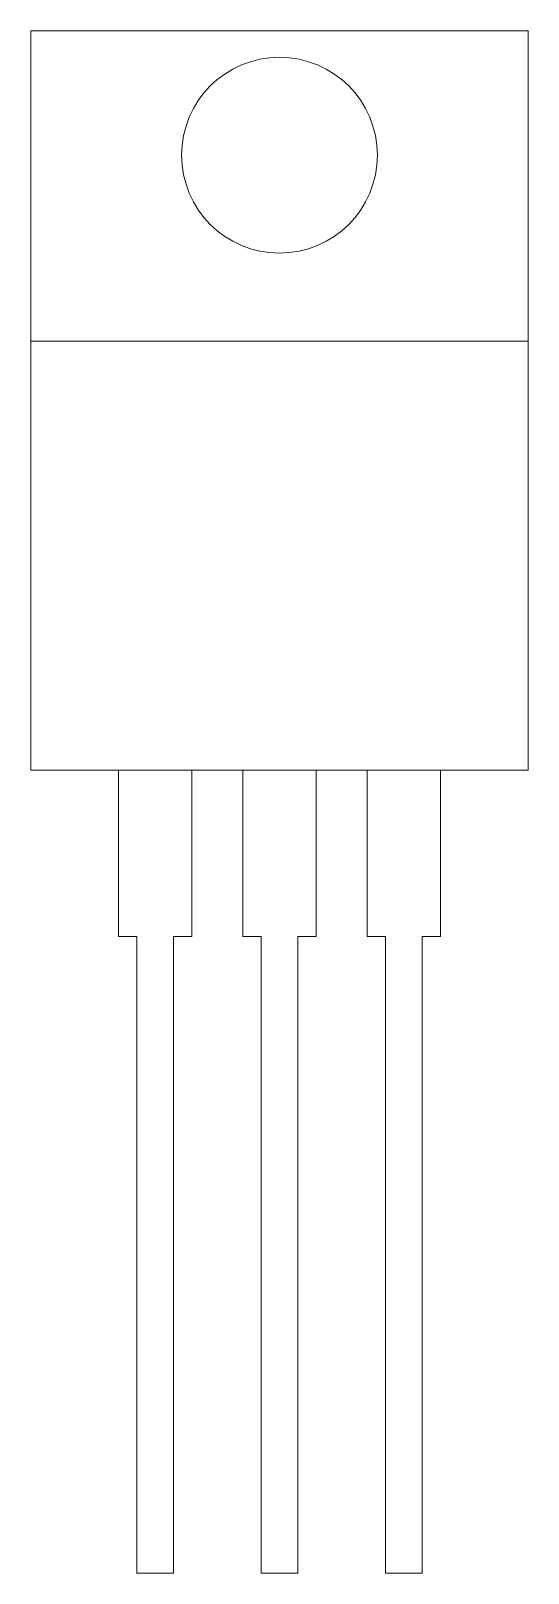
# Model space of a CAD drawing. Header units: centimetres. Extents: x -11.01 to -9.99, y -16.49 to -13.34.
import ezdxf

# ---------------------------------------------------------------- set-up
doc = ezdxf.new("R2010")
doc.units = ezdxf.units.CM
doc.header["$MEASUREMENT"] = 0
doc.layers.add('Layer 1', color=7, linetype='Continuous')

msp = doc.modelspace()

# ---------------------------------------------------------------- linework, layer by layer
at = {"layer": 'Layer 1', "lineweight": 20}
msp.add_lwpolyline([(-11.008, -14.85), (-9.992, -14.85), (-9.992, -13.34), (-11.008, -13.34), (-11.008, -14.85)], close=True, dxfattribs=at)
msp.add_ellipse((-10.5, -13.594), major_axis=(0, 0.2), ratio=1, dxfattribs=at)
msp.add_open_spline([(-11.008, -13.9735), (-11.008, -13.9735), (-9.992, -13.9735), (-9.992, -13.9735)], degree=3, dxfattribs=at)
for points in [[(-10.829, -14.85001), (-10.829, -14.85001), (-10.679, -14.85001), (-10.679, -14.85001), (-10.679, -14.85001), (-10.679, -14.85001), (-10.679, -15.19001), (-10.679, -15.19001), (-10.679, -15.19001), (-10.679, -15.19001), (-10.7165, -15.19001), (-10.7165, -15.19001), (-10.7165, -15.19001), (-10.7165, -15.19001), (-10.7165, -16.49), (-10.7165, -16.49), (-10.7165, -16.49), (-10.7165, -16.49), (-10.7915, -16.49), (-10.7915, -16.49), (-10.7915, -16.49), (-10.7915, -16.49), (-10.7915, -15.19001), (-10.7915, -15.19001), (-10.7915, -15.19001), (-10.7915, -15.19001), (-10.829, -15.19001), (-10.829, -15.19001), (-10.829, -15.19001), (-10.829, -15.19001), (-10.829, -14.85001), (-10.829, -14.85001)], [(-10.575, -14.85001), (-10.575, -14.85001), (-10.425, -14.85001), (-10.425, -14.85001), (-10.425, -14.85001), (-10.425, -14.85001), (-10.425, -15.19001), (-10.425, -15.19001), (-10.425, -15.19001), (-10.425, -15.19001), (-10.4625, -15.19001), (-10.4625, -15.19001), (-10.4625, -15.19001), (-10.4625, -15.19001), (-10.4625, -16.49), (-10.4625, -16.49), (-10.4625, -16.49), (-10.4625, -16.49), (-10.5375, -16.49), (-10.5375, -16.49), (-10.5375, -16.49), (-10.5375, -16.49), (-10.5375, -15.19001), (-10.5375, -15.19001), (-10.5375, -15.19001), (-10.5375, -15.19001), (-10.575, -15.19001), (-10.575, -15.19001), (-10.575, -15.19001), (-10.575, -15.19001), (-10.575, -14.85001), (-10.575, -14.85001)], [(-10.321, -14.85001), (-10.321, -14.85001), (-10.171, -14.85001), (-10.171, -14.85001), (-10.171, -14.85001), (-10.171, -14.85001), (-10.171, -15.19001), (-10.171, -15.19001), (-10.171, -15.19001), (-10.171, -15.19001), (-10.2085, -15.19001), (-10.2085, -15.19001), (-10.2085, -15.19001), (-10.2085, -15.19001), (-10.2085, -16.49), (-10.2085, -16.49), (-10.2085, -16.49), (-10.2085, -16.49), (-10.2835, -16.49), (-10.2835, -16.49), (-10.2835, -16.49), (-10.2835, -16.49), (-10.2835, -15.19001), (-10.2835, -15.19001), (-10.2835, -15.19001), (-10.2835, -15.19001), (-10.321, -15.19001), (-10.321, -15.19001), (-10.321, -15.19001), (-10.321, -15.19001), (-10.321, -14.85001), (-10.321, -14.85001)]]:
    msp.add_open_spline(points, degree=3, knots=[0, 0, 0, 0, 0.125, 0.125, 0.125, 0.125, 0.25, 0.25, 0.25, 0.25, 0.375, 0.375, 0.375, 0.375, 0.5, 0.5, 0.5, 0.5, 0.625, 0.625, 0.625, 0.625, 0.75, 0.75, 0.75, 0.75, 0.875, 0.875, 0.875, 0.875, 1, 1, 1, 1], dxfattribs=at)

doc.saveas('drawing.dxf')
